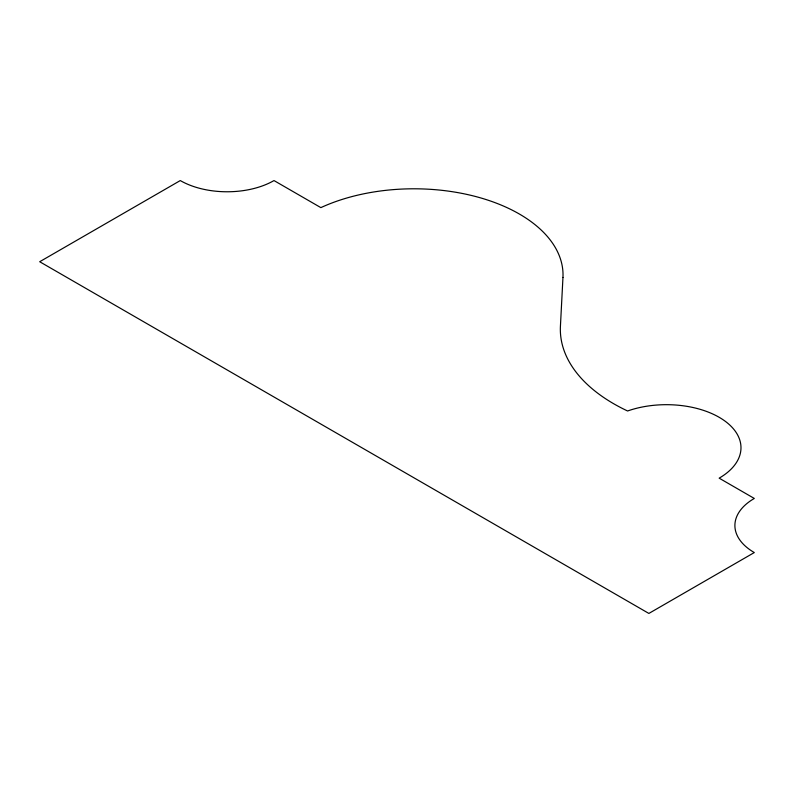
<?xml version="1.0" encoding="UTF-8"?>
<svg xmlns="http://www.w3.org/2000/svg" width="794" height="794" viewBox="0 0 794 794"><rect width="100%" height="100%" fill="white"/><g stroke="black" fill="none" stroke-linecap="round" stroke-linejoin="round"><path stroke-width="1.19" d="M562.956 277.453L560.425 326.215A182.243 105.215 0 0 0 627.588 410.984A74.557 43.045 0 0 1 725.021 421.108A74.557 43.045 0 0 1 719.156 478.157L754.3 498.453A66.269 38.261 0 0 0 754.3 552.555L648.867 613.434L39.7 261.732L180.278 180.566A66.269 38.261 0 0 0 273.999 180.566L320.855 207.621A149.103 86.089 0 0 1 480.559 197.875A149.103 86.089 0 0 1 562.956 277.453"/></g></svg>
